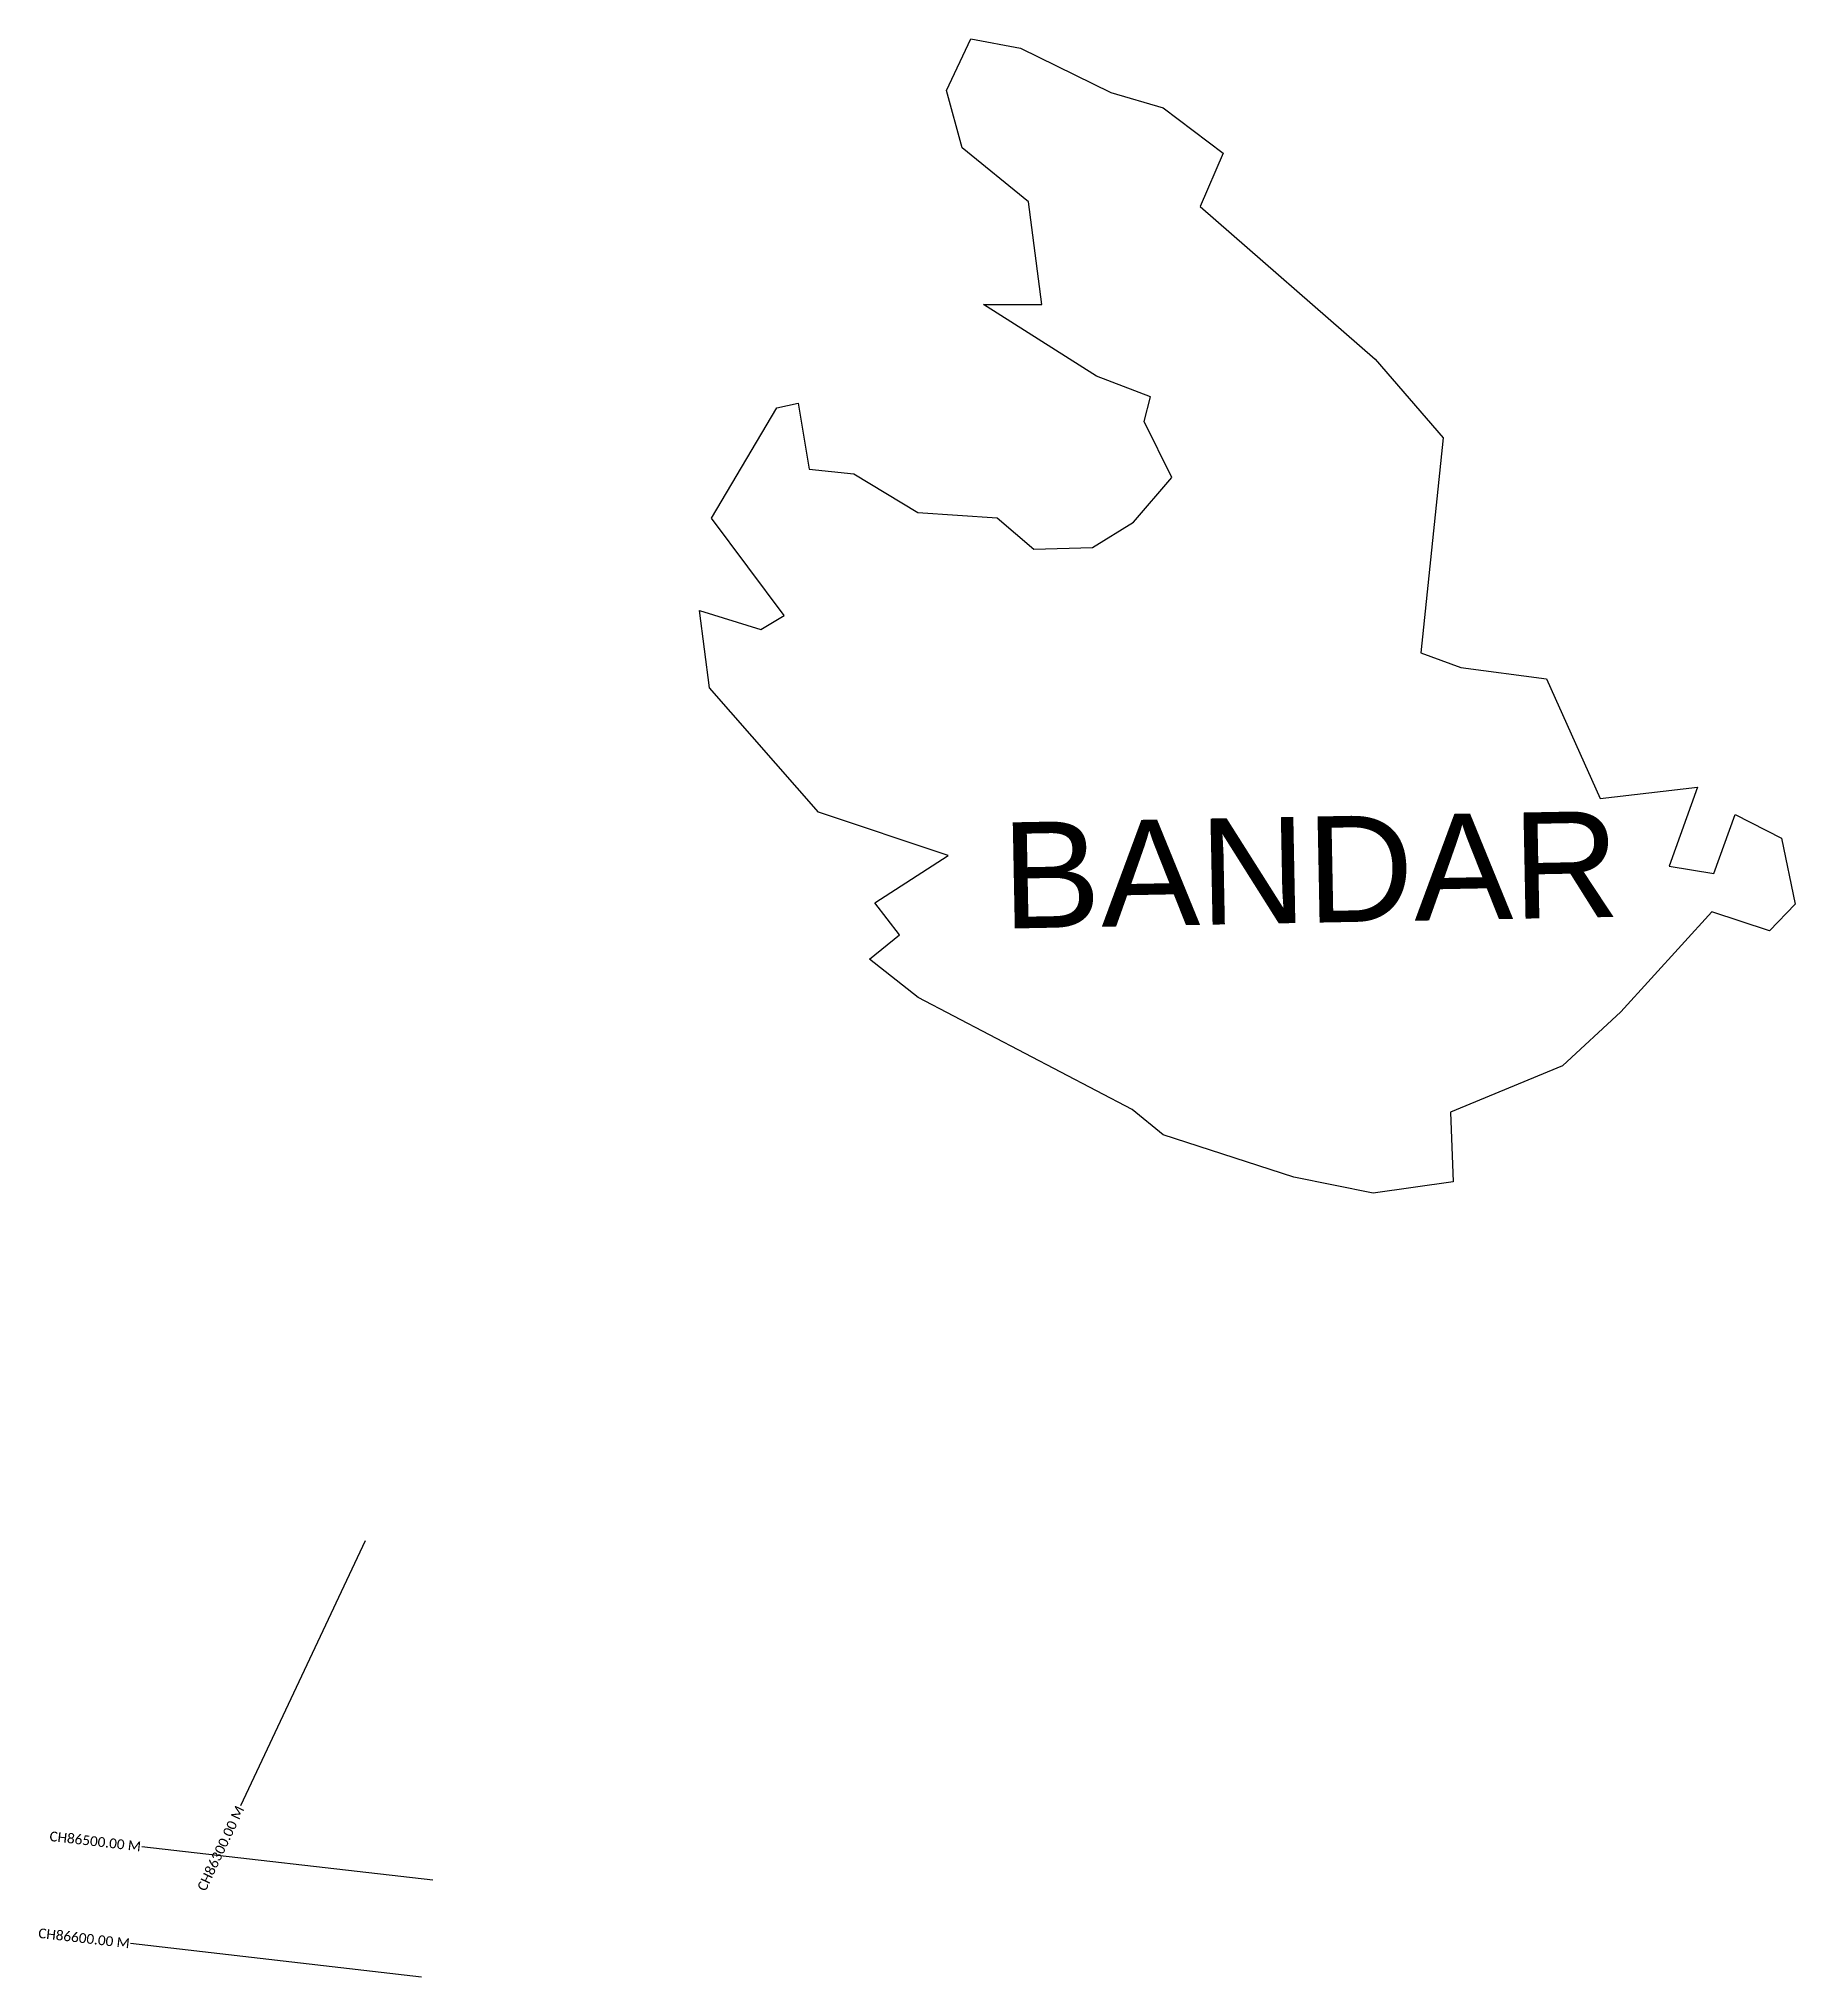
# Model space of a CAD drawing. Header units: metres. Extents: x 264803 to 266603, y 2157953 to 2159939.
import ezdxf
from ezdxf.enums import TextEntityAlignment as Align

# ---------------------------------------------------------------- set-up
doc = ezdxf.new("R2010")
doc.units = ezdxf.units.M
doc.header["$MEASUREMENT"] = 0
for name, color, linetype in [('CS', 134, 'Continuous'), ('CSMark', 6, 'Continuous'), ('village', 3, 'Continuous'), ('VILLAGE NAME', 250, 'Continuous')]:
    doc.layers.add(name, color=color, linetype=linetype)
doc.styles.add('Legend', font='calibri.ttf')

msp = doc.modelspace()

# ---------------------------------------------------------------- linework, layer by layer
at = {"layer": 'CS'}
for p, q in [((265137.8, 2158400.1), (265010.2, 2158128.6)), ((265207, 2158052.4), (264909, 2158086.8)), ((265195.5, 2157953), (264897.5, 2157987.5))]:
    msp.add_line(p, q, dxfattribs=at)
at = {"layer": 'village', "color": 3, "true_color": 0x00ff00}
msp.add_polyline3d([(266602.9, 2159052.7, 0), (266576.4, 2159025.1, 0), (266517.6, 2159044.9, 0), (266424.4, 2158942.4, 0), (266364.4, 2158886.8, 0), (266249.8, 2158839.4, 0), (266252.3, 2158768.2, 0), (266170.6, 2158756.4, 0), (266089.3, 2158772.9, 0), (265955.3, 2158816.3, 0), (265923.5, 2158842.2, 0), (265704.5, 2158956.8, 0), (265654.4, 2158996.1, 0), (265685.3, 2159021.1, 0), (265659.9, 2159054, 0), (265735.1, 2159102.4, 0), (265602.2, 2159146.8, 0), (265490.4, 2159274.2, 0), (265480.2, 2159353.6, 0), (265543.1, 2159334.2, 0), (265567, 2159348.5, 0), (265492.7, 2159448.2, 0), (265559.5, 2159561.3, 0), (265581.3, 2159566.1, 0), (265592.7, 2159498.3, 0), (265638.6, 2159493.6, 0), (265703.9, 2159454, 0), (265785.2, 2159448.6, 0), (265823, 2159416.5, 0), (265882.8, 2159418.1, 0), (265925.1, 2159443.9, 0), (265964.3, 2159489.9, 0), (265935.9, 2159547.3, 0), (265942.4, 2159572.4, 0), (265887, 2159593.8, 0), (265771.2, 2159667.1, 0), (265831.2, 2159667, 0), (265817.3, 2159772.3, 0), (265749.4, 2159827.5, 0), (265733.2, 2159886.4, 0), (265758.2, 2159939.4, 0), (265809.2, 2159929.6, 0), (265901.7, 2159884.2, 0), (265955.4, 2159868.7, 0), (266016.9, 2159822, 0), (265993.1, 2159767.4, 0), (266172.5, 2159611, 0), (266242.1, 2159530.6, 0), (266219.2, 2159310.3, 0), (266260.4, 2159295, 0), (266348.2, 2159283.6, 0), (266402.9, 2159160.7, 0), (266502.9, 2159172.4, 0), (266473.9, 2159091.6, 0), (266519.6, 2159084.1, 0), (266541.4, 2159144.5, 0), (266589, 2159120.2, 0)], close=True, dxfattribs=at)

# ---------------------------------------------------------------- texts
at = {"layer": 'CSMark', "style": 'Legend'}
for s, rotation, p in [('CH86300.00 M', 64.8213, (265009.8, 2158127.7)), ('CH86500.00 M', 353.4027, (264908, 2158086.9)), ('CH86600.00 M', 353.4027, (264896.5, 2157987.6))]:
    msp.add_text(s, height=10, rotation=rotation, dxfattribs=at).set_placement(p, align=Align.MIDDLE_RIGHT)
at = {"layer": 'VILLAGE NAME', "insert": (265788.8, 2159136.2), "char_height": 108.748, "attachment_point": 1, "rotation": 1.1028}
msp.add_mtext_dynamic_manual_height_columns('{\\fArial|b0|i0|c0|p34;BANDAR}', width=726.929, gutter_width=543.7, heights=[0], dxfattribs=at)

doc.saveas('drawing.dxf')
